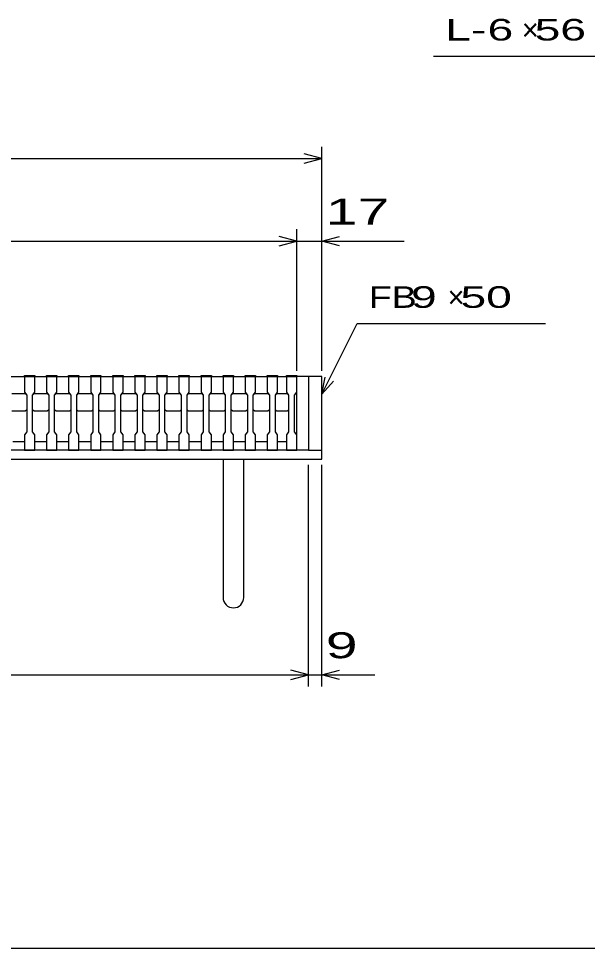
# Model space of a CAD drawing. Units: millimetres, scale not verified. Extents: x -1456 to 1389, y -1026 to 839.
# Drawn here: x -672 to -285, y -921 to -290 of the extents above; entities that cross this region are included whole.
import ezdxf
from ezdxf.enums import TextEntityAlignment as Align

# ---------------------------------------------------------------- set-up
doc = ezdxf.new("R2010")
doc.units = ezdxf.units.MM
doc.header["$LTSCALE"] = 8
for name, color, linetype, lineweight in [('0_2', 150, 'Continuous', 25), ('16', 3, 'Continuous', 25), ('19', 6, 'Continuous', 25), ('22', 4, 'Continuous', 25)]:
    doc.layers.add(name, color=color, linetype=linetype, lineweight=lineweight)
doc.styles.add('ベクトル', font='')
doc.styles.get('ベクトル').set_extended_font_data('ベクトル')

msp = doc.modelspace()

# ---------------------------------------------------------------- linework, layer by layer
at = {"layer": '0_2'}
msp.add_line((1388.8, -921.2), (-1379.2, -921.2), dxfattribs=at)
at = {"layer": '16'}
for p, q in [((-983, -533), (-483, -533)), ((-668, -533), (-668, -532.3)), ((-668, -532.3), (-661, -532.3)), ((-668, -533), (-668, -543.5)), ((-661, -533), (-668, -533)), ((-661, -532.3), (-661, -533)), ((-661, -543.5), (-661, -533)), ((-653, -533), (-653, -532.3)), ((-653, -532.3), (-646, -532.3)), ((-653, -533), (-653, -543.5)), ((-646, -533), (-653, -533)), ((-646, -532.3), (-646, -533)), ((-646, -543.5), (-646, -533)), ((-638, -533), (-638, -532.3)), ((-638, -532.3), (-631, -532.3)), ((-638, -533), (-638, -543.5)), ((-631, -533), (-638, -533)), ((-631, -532.3), (-631, -533)), ((-631, -543.5), (-631, -533)), ((-623, -533), (-623, -532.3)), ((-623, -532.3), (-616, -532.3)), ((-623, -533), (-623, -543.5)), ((-616, -533), (-623, -533)), ((-616, -532.3), (-616, -533)), ((-616, -543.5), (-616, -533)), ((-608, -533), (-608, -532.3)), ((-608, -532.3), (-601, -532.3)), ((-608, -533), (-608, -543.5)), ((-601, -533), (-608, -533)), ((-601, -532.3), (-601, -533)), ((-601, -543.5), (-601, -533)), ((-593, -533), (-593, -532.3)), ((-593, -532.3), (-586, -532.3)), ((-593, -533), (-593, -543.5)), ((-586, -533), (-593, -533)), ((-586, -532.3), (-586, -533)), ((-586, -543.5), (-586, -533)), ((-578, -533), (-578, -532.3)), ((-578, -532.3), (-571, -532.3)), ((-578, -533), (-578, -543.5)), ((-571, -533), (-578, -533)), ((-571, -532.3), (-571, -533)), ((-571, -543.5), (-571, -533)), ((-563, -533), (-563, -532.3)), ((-563, -532.3), (-556, -532.3)), ((-563, -533), (-563, -543.5)), ((-556, -533), (-563, -533)), ((-556, -532.3), (-556, -533)), ((-556, -543.5), (-556, -533)), ((-548, -533), (-548, -532.3)), ((-548, -532.3), (-541, -532.3)), ((-548, -533), (-548, -543.5)), ((-541, -533), (-548, -533)), ((-541, -532.3), (-541, -533)), ((-541, -543.5), (-541, -533)), ((-533, -533), (-533, -532.3)), ((-533, -532.3), (-526, -532.3)), ((-533, -533), (-533, -543.5)), ((-526, -533), (-533, -533)), ((-526, -532.3), (-526, -533)), ((-526, -543.5), (-526, -533)), ((-518, -533), (-518, -532.3)), ((-518, -532.3), (-511, -532.3)), ((-518, -533), (-518, -543.5)), ((-511, -533), (-518, -533)), ((-511, -532.3), (-511, -533)), ((-511, -543.5), (-511, -533)), ((-503, -533), (-503, -532.3)), ((-503, -532.3), (-496, -532.3)), ((-503, -533), (-503, -543.5)), ((-496, -533), (-503, -533)), ((-496, -532.3), (-496, -533)), ((-496, -543.5), (-496, -533)), ((-490, -533), (-490, -532.3)), ((-490, -532.3), (-483, -532.3)), ((-490, -533), (-490, -543.5)), ((-483, -533), (-490, -533)), ((-483, -532.3), (-483, -533)), ((-483, -543.5), (-483, -533)), ((-483, -577), (-483, -533)), ((-676.5, -544.5), (-667.5, -544.5)), ((-668, -543.5), (-666.5, -545.5)), ((-667.5, -544.5), (-666.5, -545.5)), ((-666.5, -545.5), (-666.5, -570.5)), ((-662.5, -545.5), (-661, -543.5)), ((-662.5, -545.5), (-661.5, -544.5)), ((-662.5, -570.5), (-662.5, -545.5)), ((-661.5, -544.5), (-652.5, -544.5)), ((-653, -543.5), (-651.5, -545.5)), ((-652.5, -544.5), (-651.5, -545.5)), ((-651.5, -545.5), (-651.5, -570.5)), ((-647.5, -545.5), (-646, -543.5)), ((-647.5, -545.5), (-646.5, -544.5)), ((-647.5, -570.5), (-647.5, -545.5)), ((-646.5, -544.5), (-637.5, -544.5)), ((-638, -543.5), (-636.5, -545.5)), ((-637.5, -544.5), (-636.5, -545.5)), ((-636.5, -545.5), (-636.5, -570.5)), ((-632.5, -545.5), (-631, -543.5)), ((-632.5, -545.5), (-631.5, -544.5)), ((-632.5, -570.5), (-632.5, -545.5)), ((-631.5, -544.5), (-622.5, -544.5)), ((-623, -543.5), (-621.5, -545.5)), ((-622.5, -544.5), (-621.5, -545.5)), ((-621.5, -545.5), (-621.5, -570.5)), ((-617.5, -545.5), (-616, -543.5)), ((-617.5, -545.5), (-616.5, -544.5)), ((-617.5, -570.5), (-617.5, -545.5)), ((-616.5, -544.5), (-607.5, -544.5)), ((-608, -543.5), (-606.5, -545.5)), ((-607.5, -544.5), (-606.5, -545.5)), ((-606.5, -545.5), (-606.5, -570.5)), ((-602.5, -545.5), (-601, -543.5)), ((-602.5, -545.5), (-601.5, -544.5)), ((-602.5, -570.5), (-602.5, -545.5)), ((-601.5, -544.5), (-592.5, -544.5)), ((-593, -543.5), (-591.5, -545.5)), ((-592.5, -544.5), (-591.5, -545.5)), ((-591.5, -545.5), (-591.5, -570.5)), ((-587.5, -545.5), (-586, -543.5)), ((-587.5, -545.5), (-586.5, -544.5)), ((-587.5, -570.5), (-587.5, -545.5)), ((-586.5, -544.5), (-577.5, -544.5)), ((-578, -543.5), (-576.5, -545.5)), ((-577.5, -544.5), (-576.5, -545.5)), ((-576.5, -545.5), (-576.5, -570.5)), ((-572.5, -545.5), (-571, -543.5)), ((-572.5, -545.5), (-571.5, -544.5)), ((-572.5, -570.5), (-572.5, -545.5)), ((-571.5, -544.5), (-562.5, -544.5)), ((-563, -543.5), (-561.5, -545.5)), ((-562.5, -544.5), (-561.5, -545.5)), ((-561.5, -545.5), (-561.5, -570.5)), ((-557.5, -545.5), (-556, -543.5)), ((-557.5, -545.5), (-556.5, -544.5)), ((-557.5, -570.5), (-557.5, -545.5)), ((-556.5, -544.5), (-547.5, -544.5)), ((-548, -543.5), (-546.5, -545.5)), ((-547.5, -544.5), (-546.5, -545.5)), ((-546.5, -545.5), (-546.5, -570.5)), ((-542.5, -545.5), (-541, -543.5)), ((-542.5, -545.5), (-541.5, -544.5)), ((-542.5, -570.5), (-542.5, -545.5)), ((-541.5, -544.5), (-532.5, -544.5)), ((-533, -543.5), (-531.5, -545.5)), ((-532.5, -544.5), (-531.5, -545.5)), ((-531.5, -545.5), (-531.5, -570.5)), ((-527.5, -545.5), (-526, -543.5)), ((-527.5, -545.5), (-526.5, -544.5)), ((-527.5, -570.5), (-527.5, -545.5)), ((-526.5, -544.5), (-517.5, -544.5)), ((-518, -543.5), (-516.5, -545.5)), ((-517.5, -544.5), (-516.5, -545.5)), ((-516.5, -545.5), (-516.5, -570.5)), ((-512.5, -545.5), (-511, -543.5)), ((-512.5, -545.5), (-511.5, -544.5)), ((-512.5, -570.5), (-512.5, -545.5)), ((-511.5, -544.5), (-502.5, -544.5)), ((-503, -543.5), (-501.5, -545.5)), ((-502.5, -544.5), (-501.5, -545.5)), ((-501.5, -545.5), (-501.5, -570.5)), ((-497.5, -545.5), (-496, -543.5)), ((-497.5, -545.5), (-496.5, -544.5)), ((-497.5, -570.5), (-497.5, -545.5)), ((-496.5, -544.5), (-489.5, -544.5)), ((-490, -543.5), (-488.5, -545.5)), ((-489.5, -544.5), (-488.5, -545.5)), ((-488.5, -545.5), (-488.5, -570.5)), ((-484.5, -545.5), (-483, -543.5)), ((-484.5, -570.5), (-484.5, -545.5)), ((-667.5, -556.5), (-676.5, -556.5)), ((-666.5, -555.5), (-667.5, -556.5)), ((-661.5, -556.5), (-662.5, -555.5)), ((-652.5, -556.5), (-661.5, -556.5)), ((-651.5, -555.5), (-652.5, -556.5)), ((-646.5, -556.5), (-647.5, -555.5)), ((-637.5, -556.5), (-646.5, -556.5)), ((-636.5, -555.5), (-637.5, -556.5)), ((-631.5, -556.5), (-632.5, -555.5)), ((-622.5, -556.5), (-631.5, -556.5)), ((-621.5, -555.5), (-622.5, -556.5)), ((-616.5, -556.5), (-617.5, -555.5)), ((-607.5, -556.5), (-616.5, -556.5)), ((-606.5, -555.5), (-607.5, -556.5)), ((-601.5, -556.5), (-602.5, -555.5)), ((-592.5, -556.5), (-601.5, -556.5)), ((-591.5, -555.5), (-592.5, -556.5)), ((-586.5, -556.5), (-587.5, -555.5)), ((-577.5, -556.5), (-586.5, -556.5)), ((-576.5, -555.5), (-577.5, -556.5)), ((-571.5, -556.5), (-572.5, -555.5)), ((-562.5, -556.5), (-571.5, -556.5)), ((-561.5, -555.5), (-562.5, -556.5)), ((-556.5, -556.5), (-557.5, -555.5)), ((-547.5, -556.5), (-556.5, -556.5)), ((-546.5, -555.5), (-547.5, -556.5)), ((-541.5, -556.5), (-542.5, -555.5)), ((-532.5, -556.5), (-541.5, -556.5)), ((-531.5, -555.5), (-532.5, -556.5)), ((-526.5, -556.5), (-527.5, -555.5)), ((-517.5, -556.5), (-526.5, -556.5)), ((-516.5, -555.5), (-517.5, -556.5)), ((-511.5, -556.5), (-512.5, -555.5)), ((-502.5, -556.5), (-511.5, -556.5)), ((-501.5, -555.5), (-502.5, -556.5)), ((-496.5, -556.5), (-497.5, -555.5)), ((-489.5, -556.5), (-496.5, -556.5)), ((-488.5, -555.5), (-489.5, -556.5)), ((-666.5, -570.5), (-668, -572.5)), ((-668, -572.5), (-668, -583)), ((-661, -572.5), (-662.5, -570.5)), ((-661, -583), (-661, -572.5)), ((-651.5, -570.5), (-653, -572.5)), ((-653, -572.5), (-653, -583)), ((-646, -572.5), (-647.5, -570.5)), ((-646, -583), (-646, -572.5)), ((-636.5, -570.5), (-638, -572.5)), ((-638, -572.5), (-638, -583)), ((-631, -572.5), (-632.5, -570.5)), ((-631, -583), (-631, -572.5)), ((-621.5, -570.5), (-623, -572.5)), ((-623, -572.5), (-623, -583)), ((-616, -572.5), (-617.5, -570.5)), ((-616, -583), (-616, -572.5)), ((-606.5, -570.5), (-608, -572.5)), ((-608, -572.5), (-608, -583)), ((-601, -572.5), (-602.5, -570.5)), ((-601, -583), (-601, -572.5)), ((-591.5, -570.5), (-593, -572.5)), ((-593, -572.5), (-593, -583)), ((-586, -572.5), (-587.5, -570.5)), ((-586, -583), (-586, -572.5)), ((-576.5, -570.5), (-578, -572.5)), ((-578, -572.5), (-578, -583)), ((-571, -572.5), (-572.5, -570.5)), ((-571, -583), (-571, -572.5)), ((-561.5, -570.5), (-563, -572.5)), ((-563, -572.5), (-563, -583)), ((-556, -572.5), (-557.5, -570.5)), ((-556, -583), (-556, -572.5)), ((-546.5, -570.5), (-548, -572.5)), ((-548, -572.5), (-548, -583)), ((-541, -572.5), (-542.5, -570.5)), ((-541, -583), (-541, -572.5)), ((-531.5, -570.5), (-533, -572.5)), ((-533, -572.5), (-533, -583)), ((-526, -572.5), (-527.5, -570.5)), ((-526, -583), (-526, -572.5)), ((-516.5, -570.5), (-518, -572.5)), ((-518, -572.5), (-518, -583)), ((-511, -572.5), (-512.5, -570.5)), ((-511, -583), (-511, -572.5)), ((-501.5, -570.5), (-503, -572.5)), ((-503, -572.5), (-503, -583)), ((-496, -572.5), (-497.5, -570.5)), ((-496, -583), (-496, -572.5)), ((-488.5, -570.5), (-490, -572.5)), ((-490, -572.5), (-490, -583)), ((-483, -572.5), (-484.5, -570.5)), ((-483, -583), (-483, -572.5)), ((-676, -577), (-668, -577)), ((-661, -577), (-653, -577)), ((-646, -577), (-638, -577)), ((-631, -577), (-623, -577)), ((-616, -577), (-608, -577)), ((-601, -577), (-593, -577)), ((-586, -577), (-578, -577)), ((-571, -577), (-563, -577)), ((-556, -577), (-548, -577)), ((-541, -577), (-533, -577)), ((-526, -577), (-518, -577)), ((-511, -577), (-503, -577)), ((-496, -577), (-490, -577)), ((-668, -583), (-661, -583)), ((-653, -583), (-646, -583)), ((-638, -583), (-631, -583)), ((-623, -583), (-616, -583)), ((-608, -583), (-601, -583)), ((-593, -583), (-586, -583)), ((-578, -583), (-571, -583)), ((-563, -583), (-556, -583)), ((-548, -583), (-541, -583)), ((-533, -583), (-526, -583)), ((-518, -583), (-511, -583)), ((-503, -583), (-496, -583)), ((-490, -583), (-483, -583))]:
    msp.add_line(p, q, dxfattribs=at)
at = {"layer": '19'}
for p, q in [((-466, -533), (-483, -533)), ((-475, -533), (-475, -583)), ((-466, -589), (-466, -533)), ((-475, -583), (-991, -583)), ((-475, -583), (-466, -583)), ((-1000, -589), (-466, -589)), ((-533, -589), (-533, -683)), ((-519, -683), (-519, -589))]:
    msp.add_line(p, q, dxfattribs=at)
msp.add_arc((-526, -683), 7, 180, 0, dxfattribs=at)
at = {"layer": '22'}
for p, q in [((-390, -315.5), (-230, -315.5)), ((-466, -529), (-466, -377)), ((-1000, -385), (-466, -385)), ((-466, -385), (-478, -381.8)), ((-478, -388.2), (-466, -385)), ((-483, -529), (-483, -433)), ((-466, -529), (-466, -433)), ((-983, -441), (-483, -441)), ((-483, -441), (-495, -437.8)), ((-495, -444.2), (-483, -441)), ((-483, -441), (-466, -441)), ((-466, -441), (-454, -437.8)), ((-454, -444.2), (-466, -441)), ((-466, -441), (-410, -441)), ((-466, -545), (-442, -497)), ((-442, -497), (-314, -497)), ((-466, -545), (-463.6, -533.32)), ((-466, -545), (-458, -536.2)), ((-475, -743.4), (-475, -593)), ((-466, -743.4), (-466, -593)), ((-475, -735.4), (-487, -732.2)), ((-466, -735.4), (-454, -732.2)), ((-991, -735.4), (-475, -735.4)), ((-487, -738.6), (-475, -735.4)), ((-475, -735.4), (-466, -735.4)), ((-454, -738.6), (-466, -735.4)), ((-466, -735.4), (-430, -735.4))]:
    msp.add_line(p, q, dxfattribs=at)

# ---------------------------------------------------------------- texts
at = {"layer": '22', "color": 2, "style": 'ベクトル'}
for s, height, width, p in [('L-', 14.66, 1.6, (-382, -297.5)), (' 6 ', 14.66, 1.6, (-362, -297.5)), (' 56 ', 14.66, 1.6, (-330, -297.5)), (' 17 ', 17.6, 1.65, (-474, -421)), ('FB', 14.66, 1.3, (-434, -479)), (' 9 ', 14.66, 1.6, (-414, -479)), (' 50 ', 14.66, 1.6, (-380.4, -479)), (' 9 ', 17.6, 1.65, (-474, -715.4))]:
    msp.add_text(s, height=height, dxfattribs=dict(at, width=width)).set_placement(p, align=Align.MIDDLE_LEFT)
for p in [(-330, -297.5), (-380.4, -479)]:
    msp.add_text('×', height=14.66, dxfattribs=at).set_placement(p, align=Align.MIDDLE_LEFT)

doc.saveas('drawing.dxf')
